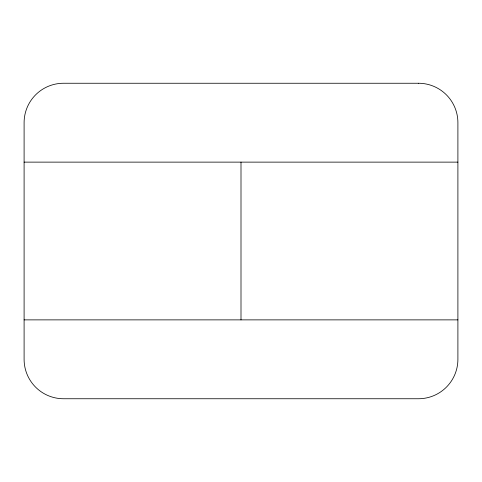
<?xml version="1.0" encoding="UTF-8"?>
<svg xmlns="http://www.w3.org/2000/svg" width="482" height="482" viewBox="0 0 482 482"><rect width="100%" height="100%" fill="white"/><g stroke="black" fill="none" stroke-linecap="round" stroke-linejoin="round"><path stroke-width="0.72" d="M24.1 162.127L457.9 162.127M24.1 319.873L457.9 319.873M241 162.127L241 319.873M418.466 83.253L63.534 83.253A39.434 39.434 0 0 0 24.1 122.693L24.1 359.307A39.434 39.434 0 0 0 63.534 398.747L418.466 398.747A39.434 39.434 0 0 0 457.9 359.307L457.9 122.693A39.434 39.434 0 0 0 418.466 83.253"/></g></svg>
